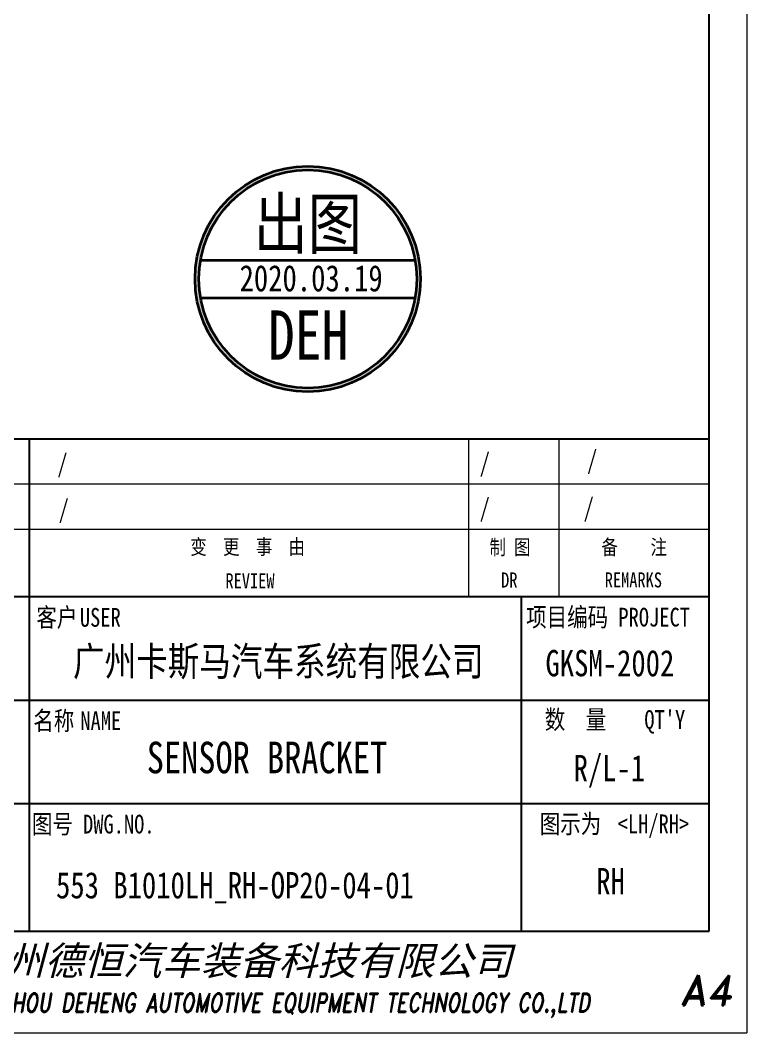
# Model space of a CAD drawing. Header units: millimetres. Extents: x -50019 to 104182, y -50696 to 36580.
# Drawn here: x -48795.3 to -48698.6, y 36073.1 to 36207.8 of the extents above; entities that cross this region are included whole.
import ezdxf
from ezdxf.enums import TextEntityAlignment as Align

# ---------------------------------------------------------------- set-up
doc = ezdxf.new("R2010")
doc.units = ezdxf.units.MM
doc.header["$LTSCALE"] = 0.5
doc.layers.add('印章专用-出图', color=1, linetype='Continuous', lineweight=80)
doc.layers.add('图框', color=7, linetype='Continuous', lineweight=18)
for name, color, linetype in [('图\\M+19E79\\M+195B6\\M+18E9A', 7, 'Continuous'), ('图号', 7, 'Continuous'), ('图名', 7, 'Continuous'), ('数量', 7, 'Continuous')]:
    doc.layers.add(name, color=color, linetype=linetype)
doc.layers.add('打印-禁用', color=7, linetype='Continuous', lineweight=15, plot=False)
doc.styles.add('STYLE1', font='')
doc.styles.add('国标', font='simfang.ttf', dxfattribs={"width": 0.8})
doc.styles.add('标题\\M+18E9A', font='romand.shx', dxfattribs={"oblique": 10, "bigfont": 'bigfont.shx'})
doc.styles.get('STYLE1').set_extended_font_data('SimSun')

# ---------------------------------------------------------------- blocks, each defined once
blk = doc.blocks.new('GZDEH零件A4图框V01版')
at = {"layer": '图\\M+19E79\\M+195B6\\M+18E9A', "linetype": 'Continuous'}
for p, q in [((205, 13.5), (205, 292)), ((205, 13.5), (205, 97)), ((90, 79), (205, 79)), ((25, 13.5), (205, 13.5))]:
    blk.add_line(p, q, dxfattribs=at)
at = {"layer": '图\\M+19E79\\M+195B6\\M+18E9A', "color": 9}
for p, q in [((114.5, 79), (114.5, 13.5)), ((205, 58), (25, 58)), ((114.5, 58), (114.5, 13.5)), ((180, 58), (180, 13.5)), ((25, 44.25), (205, 44.25)), ((25, 30.5), (205, 30.5))]:
    blk.add_line(p, q, dxfattribs=at)
at = {"layer": '图框', "color": 9}
for p, q in [((173, 58), (173, 79)), ((185, 79), (185, 58)), ((90, 73), (205, 73)), ((90, 67), (205, 67))]:
    blk.add_line(p, q, dxfattribs=at)
at = {"layer": '打印-禁用', "linetype": 'Continuous'}
for p in [(210, 297), (0, 0)]:
    blk.add_line(p, (210, 0), dxfattribs=at)
at = {"layer": '图\\M+19E79\\M+195B6\\M+18E9A', "color": 9, "style": '国标', "width": 0.8}
for s, p in [('客户', (118.19, 54)), ('USER', (123.97, 54))]:
    blk.add_text(s, height=2.5, dxfattribs=at).set_placement(p, align=Align.CENTER)
for s, p in [('项目编码 PROJECT', (180.64, 54.03)), ('名称\u3000', (115.05, 40.25)), ('数  量', (183.12, 40.41)), ('NAME', (121.31, 40.25)), ("QT'Y ", (196.37, 40.41)), ('图号', (114.87, 26.5)), ('DWG.NO.', (121.67, 26.5)), ('图示为', (182.45, 26.53)), ('<LH/RH>', (192.82, 26.53))]:
    blk.add_text(s, height=2.5, dxfattribs=at).set_placement(p)
at = {"layer": '图\\M+19E79\\M+195B6\\M+18E9A', "color": 7, "lineweight": -3, "style": 'STYLE1', "oblique": 15}
blk.add_text('广州德恒汽车装备科技有限公司', height=3.8, dxfattribs=at).set_placement((106.21, 7.68))
at = {"layer": '图\\M+19E79\\M+195B6\\M+18E9A', "color": 7, "style": '标题\\M+18E9A', "oblique": 10}
blk.add_text('A4', height=4, dxfattribs=at).set_placement((204.57, 5.66), align=Align.MIDDLE)
at = {"layer": '图\\M+19E79\\M+195B6\\M+18E9A', "color": 7, "style": '标题\\M+18E9A', "oblique": 10, "width": 0.75}
blk.add_text('GUANGZHOU DEHENG AUTOMOTIVE EQUIPMENT TECHNOLOGY CO.,LTD ', height=2.5, dxfattribs=at).set_placement((146.18, 3.62), align=Align.MIDDLE)
at = {"layer": '图框', "color": 9, "style": '国标', "width": 0.8}
for s, p in [('变  更  事  由', (143.58, 63.63)), ('REVIEW', (143.89, 59.11))]:
    blk.add_text(s, height=2, dxfattribs=at).set_placement(p, align=Align.CENTER)
for s, p in [('制 图', (178.49, 64.61)), ('备    注', (195.02, 64.64)), ('DR', (178.4, 60.22)), ('REMARKS', (194.91, 60.23))]:
    blk.add_text(s, height=2, dxfattribs=at).set_placement(p, align=Align.MIDDLE)
blk = doc.blocks.new('DEH A4')
at = {"layer": '图框'}
blk.add_blockref('GZDEH零件A4图框V01版', (0, 0), dxfattribs=at)
blk = doc.blocks.new('出图章')
at = {"layer": '印章专用-出图'}
h = blk.add_hatch(color=256, dxfattribs=at)
h.paths.add_polyline_path([(15, 0, 1), (-15, 0, 1)])
h.paths.add_polyline_path([(14.5, 0, 1), (-14.5, 0, 1)], flags=16)
h.paths.add_polyline_path([(-7.31, -12.35), (7.41, -12.35), (7.41, -2.73), (-7.31, -2.73)], flags=8)
at = {"layer": '印章专用-出图', "lineweight": 35}
for p, q in [((-14.28, 2.5), (14.28, 2.5)), ((-14.28, -2.5), (14.28, -2.5))]:
    blk.add_line(p, q, dxfattribs=at)
for radius in [15, 14.5]:
    blk.add_circle((0, 0), radius, dxfattribs=at)
at = {"layer": '印章专用-出图', "color": 4, "style": '国标', "width": 0.8}
blk.add_text('DEH', height=6.562, dxfattribs=at).set_placement((0.05, -10.74), align=Align.CENTER)
at = {"layer": '印章专用-出图', "color": 3, "style": '国标', "width": 0.8}
blk.add_attdef('出图', text='', height=6.6, dxfattribs=at).set_placement((0, 7.35), align=Align.MIDDLE_CENTER)
at = {"layer": '印章专用-出图', "color": 2, "style": '国标', "width": 0.8}
blk.add_attdef('XXXX.XX.XX', text='', height=3.5, dxfattribs=at).set_placement((0.45, 0.1), align=Align.MIDDLE_CENTER)
blk = doc.blocks.new('YZ-CT')
at = {"layer": '印章专用-出图'}
blk.add_blockref('出图章', (0.63, 0), dxfattribs=at).add_auto_attribs({'出图': '出图', 'XXXX.XX.XX': '2020.03.19'})

msp = doc.modelspace()

# ---------------------------------------------------------------- block references
at = {"layer": '印章专用-出图'}
msp.add_blockref('YZ-CT', (-48757.697, 36173.349), dxfattribs=at)
at = {"layer": '图框'}
msp.add_blockref('DEH A4', (-48908.643, 36073.093), dxfattribs=at)

# ---------------------------------------------------------------- texts
at = {"layer": '图\\M+19E79\\M+195B6\\M+18E9A', "color": 3, "style": '国标', "width": 0.8}
for s, height, p in [('/', 2.5, (-48790.397, 36147.565)), ('/', 2.5, (-48734.192, 36147.663)), ('/', 2.5, (-48719.897, 36148.034)), ('/', 2.5, (-48790.225, 36141.48)), ('/', 2.5, (-48734.192, 36141.663)), ('/', 2.5, (-48720.361, 36141.674)), ('广州卡斯马汽车系统有限公司', 3.85, (-48788.298, 36120.573)), ('GKSM-2002', 3.5, (-48725.425, 36120.502))]:
    msp.add_text(s, height=height, dxfattribs=at).set_placement(p)
msp.add_text('RH', height=3.5, dxfattribs=at).set_placement((-48716.771, 36091.509), align=Align.CENTER)
at = {"layer": '图号', "color": 3, "style": '国标', "width": 0.8}
msp.add_text('553 B1010LH_RH-OP20-04-01', height=3.5, dxfattribs=at).set_placement((-48790.563, 36090.966))
at = {"layer": '图名', "color": 3, "style": '国标', "width": 0.8}
msp.add_text('SENSOR BRACKET', height=4.2, dxfattribs=at).set_placement((-48762.49, 36107.606), align=Align.CENTER)
at = {"layer": '数量', "color": 3, "style": '国标', "width": 0.8}
msp.add_text('R/L-1', height=3.5, dxfattribs=at).set_placement((-48716.925, 36106.541), align=Align.CENTER)

doc.saveas('drawing.dxf')
